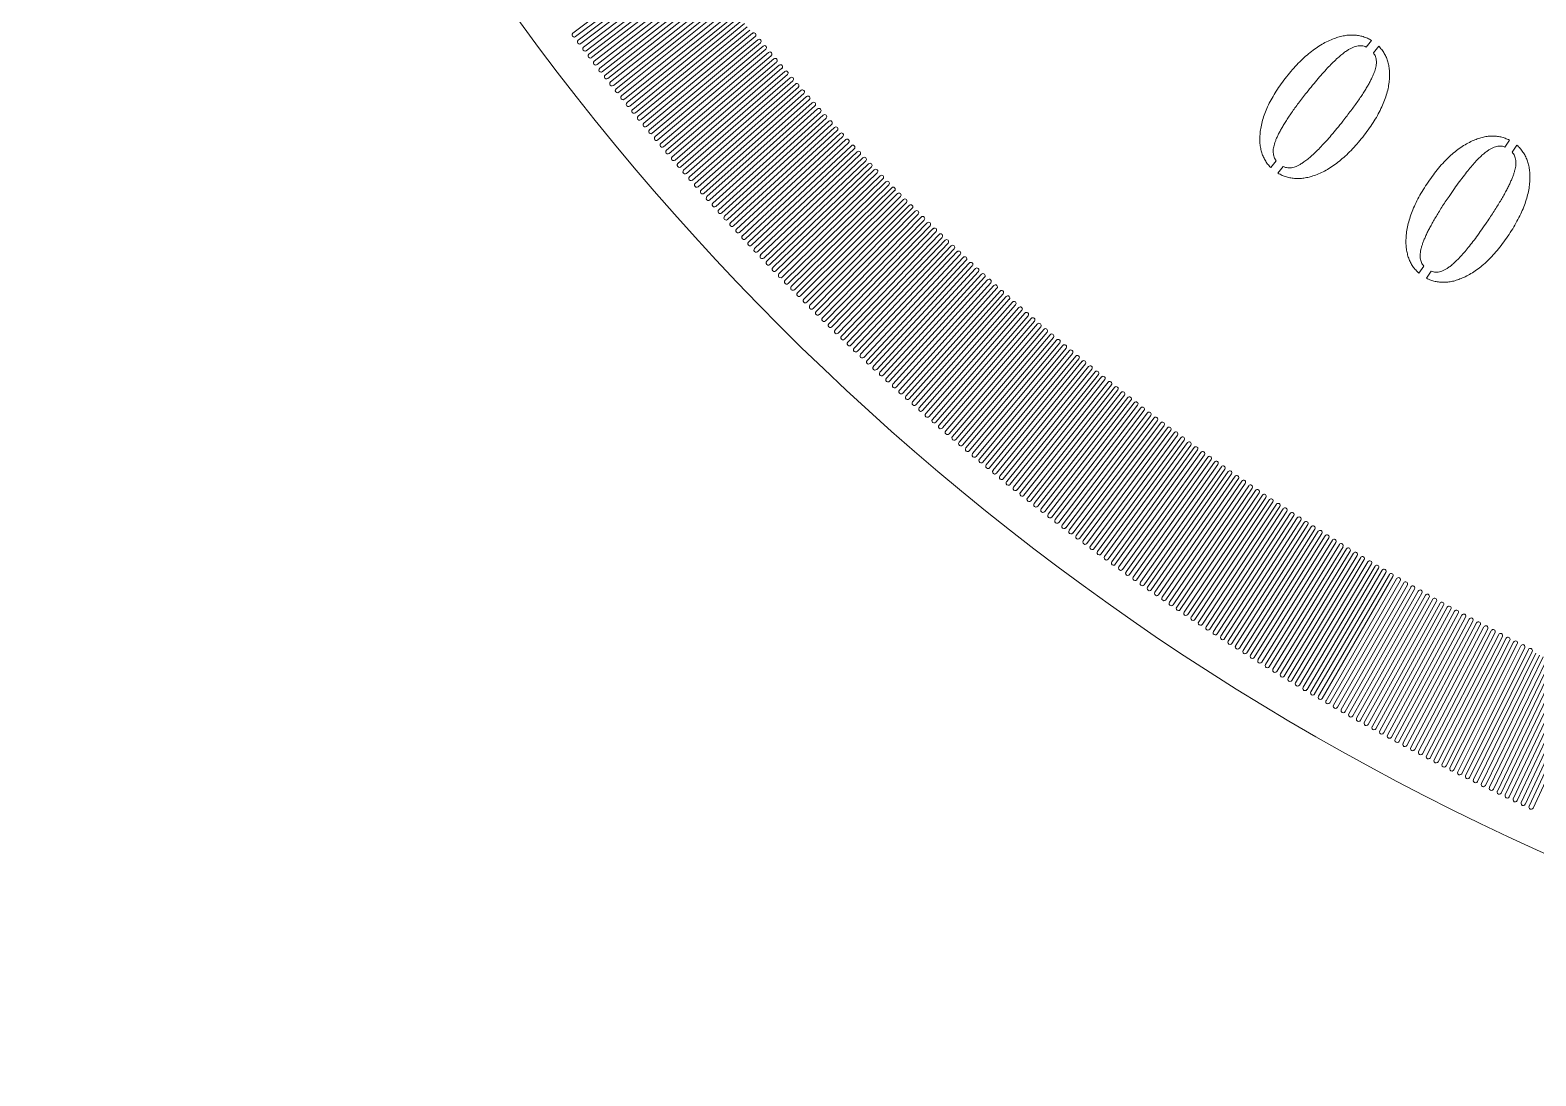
# Model space of a CAD drawing. Header units: millimetres. Extents: x -37.9 to 37.9, y -37.9 to 37.9.
# Drawn here: x -37.9 to -15.6, y -37.9 to -22.42 of the extents above; entities that cross this region are included whole.
import ezdxf

# ---------------------------------------------------------------- set-up
doc = ezdxf.new("R2010")
doc.units = ezdxf.units.MM

msp = doc.modelspace()

# ---------------------------------------------------------------- linework, layer by layer
at = {"color": 7, "linetype": 'Continuous', "lineweight": 15}
for p, q in [((-28.195, -21.208), (-29.863, -22.462)), ((-29.823, -22.514), (-28.158, -21.257)), ((-28.121, -21.306), (-29.784, -22.566)), ((-29.745, -22.618), (-28.084, -21.355)), ((-28.046, -21.404), (-29.705, -22.67)), ((-29.665, -22.722), (-28.009, -21.453)), ((-27.971, -21.502), (-29.626, -22.774)), ((-29.586, -22.825), (-27.934, -21.551)), ((-27.896, -21.6), (-29.546, -22.877)), ((-29.506, -22.928), (-27.858, -21.648)), ((-27.821, -21.697), (-29.466, -22.98)), ((-29.426, -23.031), (-27.783, -21.745)), ((-27.745, -21.794), (-29.386, -23.083)), ((-29.345, -23.134), (-27.707, -21.842)), ((-27.668, -21.89), (-29.305, -23.185)), ((-29.264, -23.236), (-27.63, -21.939)), ((-27.592, -21.987), (-29.224, -23.287)), ((-29.183, -23.338), (-27.553, -22.035)), ((-27.515, -22.083), (-29.142, -23.389)), ((-29.101, -23.44), (-27.476, -22.131)), ((-27.438, -22.179), (-29.06, -23.491)), ((-29.019, -23.541), (-27.399, -22.227)), ((-27.36, -22.275), (-28.978, -23.592)), ((-28.937, -23.643), (-27.321, -22.322)), ((-27.282, -22.37), (-28.896, -23.693)), ((-28.854, -23.743), (-27.243, -22.418)), ((-27.204, -22.465), (-28.813, -23.794)), ((-28.771, -23.844), (-27.165, -22.513)), ((-27.125, -22.56), (-28.73, -23.894)), ((-28.688, -23.944), (-27.086, -22.607)), ((-27.046, -22.654), (-28.646, -23.994)), ((-28.604, -24.044), (-27.007, -22.702)), ((-18.038, -22.57), (-18.116, -22.668)), ((-18.011, -22.753), (-17.932, -22.654)), ((-26.967, -22.749), (-28.562, -24.094)), ((-28.52, -24.144), (-26.927, -22.796)), ((-26.888, -22.843), (-28.478, -24.194)), ((-28.436, -24.243), (-26.848, -22.89)), ((-26.808, -22.936), (-28.393, -24.293)), ((-28.351, -24.342), (-26.768, -22.983)), ((-26.727, -23.03), (-28.308, -24.392)), ((-28.266, -24.441), (-26.687, -23.076)), ((-26.647, -23.123), (-28.223, -24.491)), ((-28.18, -24.54), (-26.607, -23.169)), ((-26.566, -23.216), (-28.137, -24.589)), ((-28.094, -24.638), (-26.525, -23.262)), ((-26.485, -23.308), (-28.051, -24.687)), ((-28.008, -24.736), (-26.444, -23.355)), ((-26.403, -23.401), (-27.965, -24.785)), ((-27.922, -24.834), (-26.362, -23.447)), ((-26.321, -23.493), (-27.878, -24.882)), ((-27.835, -24.931), (-26.28, -23.539)), ((-26.239, -23.585), (-27.791, -24.979)), ((-27.748, -25.028), (-26.198, -23.63)), ((-26.157, -23.676), (-27.704, -25.076)), ((-27.66, -25.125), (-26.115, -23.722)), ((-26.074, -23.767), (-27.616, -25.173)), ((-27.572, -25.221), (-26.033, -23.813)), ((-25.991, -23.858), (-27.528, -25.269)), ((-27.484, -25.317), (-25.949, -23.903)), ((-25.907, -23.949), (-27.44, -25.365)), ((-27.395, -25.413), (-25.866, -23.994)), ((-25.824, -24.039), (-27.351, -25.461)), ((-15.996, -24.045), (-16.066, -24.148)), ((-27.307, -25.508), (-25.782, -24.084)), ((-25.74, -24.129), (-27.262, -25.556)), ((-27.217, -25.603), (-25.697, -24.174)), ((-25.655, -24.219), (-27.173, -25.651)), ((-27.128, -25.698), (-25.613, -24.263)), ((-15.956, -24.225), (-15.886, -24.121)), ((-25.571, -24.308), (-27.083, -25.746)), ((-27.038, -25.793), (-25.528, -24.353)), ((-25.486, -24.397), (-26.993, -25.84)), ((-26.948, -25.887), (-25.443, -24.442)), ((-25.4, -24.486), (-26.902, -25.934)), ((-19.451, -24.352), (-19.531, -24.453)), ((-19.423, -24.535), (-19.346, -24.437)), ((-26.857, -25.981), (-25.357, -24.53)), ((-25.315, -24.574), (-26.812, -26.028)), ((-26.766, -26.075), (-25.272, -24.619)), ((-25.229, -24.663), (-26.721, -26.121)), ((-26.675, -26.168), (-25.186, -24.707)), ((-25.142, -24.751), (-26.629, -26.214)), ((-26.584, -26.261), (-25.099, -24.794)), ((-25.056, -24.838), (-26.538, -26.307)), ((-26.492, -26.353), (-25.013, -24.882)), ((-24.969, -24.925), (-26.446, -26.4)), ((-26.4, -26.446), (-24.925, -24.969)), ((-24.882, -25.013), (-26.353, -26.492)), ((-26.307, -26.538), (-24.838, -25.056)), ((-24.794, -25.099), (-26.261, -26.584)), ((-26.214, -26.629), (-24.751, -25.142)), ((-24.707, -25.186), (-26.168, -26.675)), ((-26.121, -26.721), (-24.663, -25.229)), ((-24.619, -25.272), (-26.075, -26.766)), ((-26.028, -26.812), (-24.574, -25.315)), ((-24.53, -25.357), (-25.981, -26.857)), ((-25.934, -26.902), (-24.486, -25.4)), ((-24.442, -25.443), (-25.887, -26.948)), ((-25.84, -26.993), (-24.397, -25.486)), ((-24.353, -25.528), (-25.793, -27.038)), ((-25.746, -27.083), (-24.308, -25.571)), ((-24.263, -25.613), (-25.698, -27.128)), ((-25.651, -27.173), (-24.219, -25.655)), ((-24.174, -25.697), (-25.603, -27.217)), ((-25.556, -27.262), (-24.129, -25.74)), ((-24.084, -25.782), (-25.508, -27.307)), ((-25.461, -27.351), (-24.039, -25.824)), ((-23.994, -25.866), (-25.413, -27.395)), ((-25.365, -27.44), (-23.949, -25.907)), ((-23.903, -25.949), (-25.317, -27.484)), ((-25.269, -27.528), (-23.858, -25.991)), ((-23.813, -26.033), (-25.221, -27.572)), ((-25.173, -27.616), (-23.767, -26.074)), ((-17.264, -25.911), (-17.336, -26.017)), ((-17.224, -26.091), (-17.155, -25.988)), ((-23.722, -26.115), (-25.125, -27.66)), ((-25.076, -27.704), (-23.676, -26.157)), ((-23.63, -26.198), (-25.028, -27.748)), ((-24.979, -27.791), (-23.585, -26.239)), ((-23.539, -26.28), (-24.931, -27.835)), ((-24.882, -27.878), (-23.493, -26.321)), ((-23.447, -26.362), (-24.834, -27.922)), ((-24.785, -27.965), (-23.401, -26.403)), ((-23.355, -26.444), (-24.736, -28.008)), ((-24.687, -28.051), (-23.308, -26.485)), ((-23.262, -26.525), (-24.638, -28.094)), ((-24.589, -28.137), (-23.216, -26.566)), ((-23.169, -26.607), (-24.54, -28.18)), ((-24.491, -28.223), (-23.123, -26.647)), ((-23.076, -26.687), (-24.441, -28.266)), ((-24.392, -28.308), (-23.03, -26.727)), ((-22.983, -26.768), (-24.342, -28.351)), ((-24.293, -28.393), (-22.936, -26.808)), ((-22.89, -26.848), (-24.243, -28.436)), ((-24.194, -28.478), (-22.843, -26.888)), ((-22.796, -26.927), (-24.144, -28.52)), ((-24.094, -28.562), (-22.749, -26.967)), ((-22.702, -27.007), (-24.044, -28.604)), ((-23.994, -28.646), (-22.654, -27.046)), ((-22.607, -27.086), (-23.944, -28.688)), ((-23.894, -28.73), (-22.56, -27.125)), ((-22.513, -27.165), (-23.844, -28.771)), ((-23.794, -28.813), (-22.465, -27.204)), ((-22.418, -27.243), (-23.743, -28.854)), ((-23.693, -28.896), (-22.37, -27.282)), ((-22.322, -27.321), (-23.643, -28.937)), ((-23.592, -28.978), (-22.275, -27.36)), ((-22.227, -27.399), (-23.541, -29.019)), ((-23.491, -29.06), (-22.179, -27.438)), ((-22.131, -27.476), (-23.44, -29.101)), ((-23.389, -29.142), (-22.083, -27.515)), ((-22.035, -27.553), (-23.338, -29.183)), ((-23.287, -29.224), (-21.987, -27.592)), ((-21.939, -27.63), (-23.236, -29.264)), ((-23.185, -29.305), (-21.89, -27.668)), ((-21.842, -27.707), (-23.134, -29.345)), ((-23.083, -29.386), (-21.794, -27.745)), ((-21.745, -27.783), (-23.031, -29.426)), ((-22.98, -29.466), (-21.697, -27.821)), ((-21.648, -27.858), (-22.928, -29.506)), ((-22.877, -29.546), (-21.6, -27.896)), ((-21.551, -27.934), (-22.825, -29.586)), ((-22.774, -29.626), (-21.502, -27.971)), ((-21.453, -28.009), (-22.722, -29.665)), ((-22.67, -29.705), (-21.404, -28.046)), ((-21.355, -28.084), (-22.618, -29.745)), ((-22.566, -29.784), (-21.306, -28.121)), ((-21.257, -28.158), (-22.514, -29.823)), ((-22.462, -29.863), (-21.208, -28.195)), ((-21.159, -28.232), (-22.41, -29.902)), ((-22.358, -29.941), (-21.109, -28.269)), ((-21.06, -28.306), (-22.306, -29.98)), ((-22.253, -30.019), (-21.011, -28.342)), ((-20.961, -28.379), (-22.201, -30.057)), ((-22.148, -30.096), (-20.911, -28.416)), ((-20.862, -28.452), (-22.096, -30.135)), ((-22.043, -30.173), (-20.812, -28.488)), ((-20.762, -28.525), (-21.99, -30.212)), ((-21.938, -30.25), (-20.713, -28.561)), ((-20.663, -28.597), (-21.885, -30.288)), ((-21.832, -30.326), (-20.613, -28.633)), ((-20.563, -28.669), (-21.779, -30.364)), ((-21.726, -30.402), (-20.513, -28.705)), ((-20.463, -28.74), (-21.673, -30.44)), ((-21.62, -30.478), (-20.412, -28.776)), ((-20.362, -28.812), (-21.566, -30.516)), ((-21.513, -30.553), (-20.312, -28.847)), ((-20.261, -28.883), (-21.46, -30.591)), ((-21.406, -30.628), (-20.211, -28.918)), ((-20.16, -28.953), (-21.353, -30.666)), ((-21.299, -30.703), (-20.11, -28.988)), ((-20.059, -29.023), (-21.246, -30.74)), ((-21.192, -30.777), (-20.009, -29.058)), ((-19.958, -29.093), (-21.138, -30.814)), ((-21.084, -30.851), (-19.907, -29.128)), ((-19.856, -29.163), (-21.031, -30.887)), ((-20.977, -30.924), (-19.805, -29.197)), ((-19.754, -29.232), (-20.923, -30.961)), ((-20.869, -30.997), (-19.703, -29.266)), ((-19.652, -29.301), (-20.814, -31.034)), ((-20.76, -31.07), (-19.601, -29.335)), ((-19.55, -29.369), (-20.706, -31.106)), ((-20.652, -31.142), (-19.498, -29.403)), ((-19.447, -29.437), (-20.597, -31.178)), ((-20.543, -31.214), (-19.396, -29.471)), ((-19.344, -29.505), (-20.488, -31.25)), ((-20.434, -31.286), (-19.293, -29.539)), ((-19.241, -29.572), (-20.379, -31.321)), ((-20.324, -31.357), (-19.189, -29.606)), ((-19.138, -29.639), (-20.27, -31.392)), ((-20.215, -31.427), (-19.086, -29.673)), ((-19.034, -29.706), (-20.16, -31.463)), ((-20.105, -31.498), (-18.982, -29.739)), ((-18.93, -29.772), (-20.05, -31.533)), ((-19.995, -31.568), (-18.878, -29.805)), ((-18.826, -29.838), (-19.94, -31.603)), ((-19.885, -31.637), (-18.774, -29.871)), ((-18.722, -29.903), (-19.829, -31.672)), ((-19.774, -31.707), (-18.67, -29.936)), ((-18.618, -29.969), (-19.719, -31.741)), ((-19.663, -31.775), (-18.565, -30.001)), ((-18.513, -30.033), (-19.608, -31.81)), ((-19.552, -31.844), (-18.46, -30.066)), ((-18.408, -30.098), (-19.497, -31.878)), ((-19.441, -31.912), (-18.355, -30.13)), ((-18.303, -30.162), (-19.385, -31.946)), ((-19.329, -31.98), (-18.25, -30.194)), ((-18.197, -30.226), (-19.274, -32.013)), ((-19.218, -32.047), (-18.145, -30.257)), ((-18.092, -30.289), (-19.162, -32.08)), ((-19.106, -32.114), (-18.039, -30.321)), ((-17.986, -30.352), (-19.05, -32.147)), ((-18.993, -32.18), (-17.933, -30.383)), ((-17.88, -30.415), (-18.937, -32.213)), ((-18.881, -32.246), (-17.827, -30.446)), ((-17.774, -30.477), (-18.825, -32.279)), ((-18.768, -32.312), (-17.72, -30.508)), ((-17.667, -30.539), (-18.712, -32.345)), ((-18.655, -32.377), (-17.614, -30.569)), ((-17.56, -30.6), (-18.599, -32.41)), ((-18.542, -32.442), (-17.507, -30.631)), ((-17.453, -30.661), (-18.486, -32.475)), ((-18.429, -32.507), (-17.4, -30.692)), ((-17.346, -30.722), (-18.372, -32.539)), ((-18.315, -32.571), (-17.293, -30.752)), ((-17.239, -30.782), (-18.258, -32.603)), ((-18.202, -32.635), (-17.185, -30.812)), ((-17.131, -30.842), (-18.145, -32.666)), ((-18.088, -32.698), (-17.078, -30.872)), ((-17.024, -30.902), (-18.03, -32.73)), ((-17.973, -32.761), (-16.97, -30.932)), ((-16.916, -30.961), (-17.916, -32.792)), ((-17.859, -32.824), (-16.862, -30.991)), ((-16.807, -31.02), (-17.802, -32.855)), ((-17.744, -32.886), (-16.753, -31.049)), ((-16.699, -31.079), (-17.687, -32.917)), ((-17.629, -32.947), (-16.645, -31.108)), ((-16.59, -31.137), (-17.572, -32.978)), ((-17.514, -33.009), (-16.536, -31.166)), ((-16.482, -31.194), (-17.456, -33.039)), ((-17.399, -33.07), (-16.427, -31.223)), ((-16.373, -31.252), (-17.341, -33.1)), ((-17.283, -33.13), (-16.318, -31.28)), ((-16.264, -31.309), (-17.225, -33.16)), ((-17.168, -33.19), (-16.209, -31.337)), ((-16.154, -31.365), (-17.11, -33.22)), ((-17.052, -33.25), (-16.099, -31.393)), ((-16.045, -31.421), (-16.993, -33.28)), ((-16.935, -33.309), (-15.99, -31.449)), ((-15.935, -31.477), (-16.877, -33.339)), ((-16.819, -33.368), (-15.88, -31.505)), ((-15.825, -31.533), (-16.761, -33.398)), ((-16.702, -33.427), (-15.77, -31.56)), ((-15.715, -31.588), (-16.644, -33.456)), ((-16.586, -33.485), (-15.659, -31.615)), ((-15.604, -31.642), (-16.527, -33.514)), ((-16.469, -33.543), (-15.549, -31.67)), ((-15.494, -31.697), (-16.41, -33.571)), ((-16.351, -33.6), (-15.438, -31.724)), ((-15.383, -31.751), (-16.293, -33.628)), ((-16.234, -33.657), (-15.328, -31.777)), ((-15.272, -31.804), (-16.175, -33.685)), ((-16.116, -33.713), (-15.217, -31.831)), ((-15.161, -31.857), (-16.058, -33.741)), ((-15.999, -33.769), (-15.105, -31.884)), ((-15.05, -31.91), (-15.94, -33.797)), ((-15.881, -33.825), (-14.994, -31.936)), ((-14.938, -31.962), (-15.822, -33.853)), ((-15.763, -33.88), (-14.882, -31.988)), ((-14.827, -32.014), (-15.703, -33.908)), ((-15.644, -33.935), (-14.771, -32.04))]:
    msp.add_line(p, q, dxfattribs=at)
msp.add_circle((0, 0), 37.9, dxfattribs=at)
for centre, radius, start, end in [((0, 0), 22.5, 272.5473, 267.4527), ((-29.843, -22.488), 0.0326, 126.95, 307.05), ((-27.184, -22.489), 0.0308, 309.65, 129.55), ((-29.764, -22.592), 0.0326, 127.15, 307.25), ((-29.685, -22.696), 0.0326, 127.35, 307.45), ((-27.106, -22.584), 0.0308, 309.85, 129.75), ((-27.027, -22.678), 0.0308, 310.05, 129.95), ((-26.947, -22.772), 0.0308, 310.25, 130.15), ((-29.606, -22.8), 0.0326, 127.55, 307.65), ((-29.526, -22.903), 0.0326, 127.75, 307.85), ((-26.868, -22.866), 0.0308, 310.45, 130.35), ((-26.788, -22.96), 0.0308, 310.65, 130.55), ((-29.446, -23.006), 0.0326, 127.95, 308.05), ((-29.365, -23.108), 0.0326, 128.15, 308.25), ((-29.285, -23.211), 0.0326, 128.35, 308.45), ((-26.707, -23.053), 0.0308, 310.85, 130.75), ((-26.627, -23.146), 0.0308, 311.05, 130.95), ((-29.203, -23.313), 0.0326, 128.55, 308.65), ((-29.122, -23.415), 0.0326, 128.75, 308.85), ((-26.546, -23.239), 0.0308, 311.25, 131.15), ((-26.465, -23.332), 0.0308, 311.45, 131.35), ((-26.383, -23.424), 0.0308, 311.65, 131.55), ((-29.04, -23.516), 0.0326, 128.95, 309.05), ((-28.958, -23.617), 0.0326, 129.15, 309.25), ((-26.301, -23.516), 0.0308, 311.85, 131.75), ((-26.219, -23.607), 0.0308, 312.05, 131.95), ((-28.875, -23.718), 0.0326, 129.35, 309.45), ((-28.792, -23.819), 0.0326, 129.55, 309.65), ((-26.136, -23.699), 0.0308, 312.25, 132.15), ((-26.053, -23.79), 0.0308, 312.45, 132.35), ((-25.97, -23.881), 0.0308, 312.65, 132.55), ((-28.709, -23.919), 0.0326, 129.75, 309.85), ((-28.625, -24.019), 0.0326, 129.95, 310.05), ((-25.887, -23.971), 0.0308, 312.85, 132.75), ((-25.803, -24.061), 0.0308, 313.05, 132.95), ((-28.541, -24.119), 0.0326, 130.15, 310.25), ((-28.457, -24.219), 0.0326, 130.35, 310.45), ((-28.372, -24.318), 0.0326, 130.55, 310.65), ((-25.719, -24.151), 0.0308, 313.25, 133.15), ((-25.634, -24.241), 0.0308, 313.45, 133.35), ((-25.549, -24.33), 0.0308, 313.65, 133.55), ((-28.287, -24.417), 0.0326, 130.75, 310.85), ((-28.202, -24.515), 0.0326, 130.95, 311.05), ((-25.464, -24.419), 0.0308, 313.85, 133.75), ((-25.379, -24.508), 0.0308, 314.05, 133.95), ((-28.116, -24.614), 0.0326, 131.15, 311.25), ((-28.03, -24.711), 0.0326, 131.35, 311.45), ((-25.293, -24.597), 0.0308, 314.25, 134.15), ((-25.207, -24.685), 0.0308, 314.45, 134.35), ((-25.121, -24.773), 0.0308, 314.65, 134.55), ((-27.943, -24.809), 0.0326, 131.55, 311.65), ((-27.856, -24.907), 0.0326, 131.75, 311.85), ((-25.034, -24.86), 0.0308, 314.85, 134.75), ((-24.947, -24.947), 0.0308, 315.05, 134.95), ((-27.769, -25.004), 0.0326, 131.95, 312.05), ((-27.682, -25.1), 0.0326, 132.15, 312.25), ((-27.594, -25.197), 0.0326, 132.35, 312.45), ((-24.86, -25.034), 0.0308, 315.25, 135.15), ((-24.773, -25.121), 0.0308, 315.45, 135.35), ((-24.685, -25.207), 0.0308, 315.65, 135.55), ((-27.506, -25.293), 0.0326, 132.55, 312.65), ((-27.418, -25.389), 0.0326, 132.75, 312.85), ((-24.597, -25.293), 0.0308, 315.85, 135.75), ((-24.508, -25.379), 0.0308, 316.05, 135.95), ((-27.329, -25.484), 0.0326, 132.95, 313.05), ((-27.24, -25.58), 0.0326, 133.15, 313.25), ((-24.419, -25.464), 0.0308, 316.25, 136.15), ((-24.33, -25.549), 0.0308, 316.45, 136.35), ((-24.241, -25.634), 0.0308, 316.65, 136.55), ((-27.15, -25.675), 0.0326, 133.35, 313.45), ((-27.06, -25.769), 0.0326, 133.55, 313.65), ((-26.97, -25.864), 0.0326, 133.75, 313.85), ((-24.151, -25.719), 0.0308, 316.85, 136.75), ((-24.061, -25.803), 0.0308, 317.05, 136.95), ((-23.971, -25.887), 0.0308, 317.25, 137.15), ((-26.88, -25.958), 0.0326, 133.95, 314.05), ((-26.789, -26.051), 0.0326, 134.15, 314.25), ((-23.881, -25.97), 0.0308, 317.45, 137.35), ((-23.79, -26.053), 0.0308, 317.65, 137.55), ((-26.698, -26.145), 0.0326, 134.35, 314.45), ((-26.607, -26.238), 0.0326, 134.55, 314.65), ((-26.515, -26.33), 0.0326, 134.75, 314.85), ((-23.699, -26.136), 0.0308, 317.85, 137.75), ((-23.607, -26.219), 0.0308, 318.05, 137.95), ((-23.516, -26.301), 0.0308, 318.25, 138.15), ((-26.423, -26.423), 0.0326, 134.95, 315.05), ((-26.33, -26.515), 0.0326, 135.15, 315.25), ((-23.424, -26.383), 0.0308, 318.45, 138.35), ((-23.332, -26.465), 0.0308, 318.65, 138.55), ((-23.239, -26.546), 0.0308, 318.85, 138.75), ((-26.238, -26.607), 0.0326, 135.35, 315.45), ((-26.145, -26.698), 0.0326, 135.55, 315.65), ((-23.146, -26.627), 0.0308, 319.05, 138.95), ((-23.053, -26.707), 0.0308, 319.25, 139.15), ((-26.051, -26.789), 0.0326, 135.75, 315.85), ((-25.958, -26.88), 0.0326, 135.95, 316.05), ((-25.864, -26.97), 0.0326, 136.15, 316.25), ((-22.96, -26.788), 0.0308, 319.45, 139.35), ((-22.866, -26.868), 0.0308, 319.65, 139.55), ((-22.772, -26.947), 0.0308, 319.85, 139.75), ((-25.769, -27.06), 0.0326, 136.35, 316.45), ((-25.675, -27.15), 0.0326, 136.55, 316.65), ((-22.678, -27.027), 0.0308, 320.05, 139.95), ((-22.584, -27.106), 0.0308, 320.25, 140.15), ((-22.489, -27.184), 0.0308, 320.45, 140.35), ((-25.58, -27.24), 0.0326, 136.75, 316.85), ((-25.484, -27.329), 0.0326, 136.95, 317.05), ((-25.389, -27.418), 0.0326, 137.15, 317.25), ((-22.394, -27.263), 0.0308, 320.65, 140.55), ((-22.298, -27.341), 0.0308, 320.85, 140.75), ((-22.203, -27.418), 0.0308, 321.05, 140.95), ((-25.293, -27.506), 0.0326, 137.35, 317.45), ((-25.197, -27.594), 0.0326, 137.55, 317.65), ((-22.107, -27.496), 0.0308, 321.25, 141.15), ((-22.011, -27.573), 0.0308, 321.45, 141.35), ((-21.915, -27.649), 0.0308, 321.65, 141.55), ((-25.1, -27.682), 0.0326, 137.75, 317.85), ((-25.004, -27.769), 0.0326, 137.95, 318.05), ((-24.907, -27.856), 0.0326, 138.15, 318.25), ((-21.818, -27.726), 0.0308, 321.85, 141.75), ((-21.721, -27.802), 0.0308, 322.05, 141.95), ((-21.624, -27.877), 0.0308, 322.25, 142.15), ((-24.809, -27.943), 0.0326, 138.35, 318.45), ((-24.711, -28.03), 0.0326, 138.55, 318.65), ((-21.526, -27.953), 0.0308, 322.45, 142.35), ((-21.429, -28.028), 0.0308, 322.65, 142.55), ((-21.331, -28.102), 0.0308, 322.85, 142.75), ((-24.614, -28.116), 0.0326, 138.75, 318.85), ((-24.515, -28.202), 0.0326, 138.95, 319.05), ((-24.417, -28.287), 0.0326, 139.15, 319.25), ((-21.233, -28.176), 0.0308, 323.05, 142.95), ((-21.134, -28.25), 0.0308, 323.25, 143.15), ((-21.035, -28.324), 0.0308, 323.45, 143.35), ((-24.318, -28.372), 0.0326, 139.35, 319.45), ((-24.219, -28.457), 0.0326, 139.55, 319.65), ((-24.119, -28.541), 0.0326, 139.75, 319.85), ((-20.936, -28.397), 0.0308, 323.65, 143.55), ((-20.837, -28.47), 0.0308, 323.85, 143.75), ((-20.738, -28.543), 0.0308, 324.05, 143.95), ((-24.019, -28.625), 0.0326, 139.95, 320.05), ((-23.919, -28.709), 0.0326, 140.15, 320.25), ((-20.638, -28.615), 0.0308, 324.25, 144.15), ((-20.538, -28.687), 0.0308, 324.45, 144.35), ((-20.437, -28.758), 0.0308, 324.65, 144.55), ((-23.819, -28.792), 0.0326, 140.35, 320.45), ((-23.718, -28.875), 0.0326, 140.55, 320.65), ((-23.617, -28.958), 0.0326, 140.75, 320.85), ((-20.337, -28.83), 0.0308, 324.85, 144.75), ((-20.236, -28.9), 0.0308, 325.05, 144.95), ((-20.135, -28.971), 0.0308, 325.25, 145.15), ((-23.516, -29.04), 0.0326, 140.95, 321.05), ((-23.415, -29.122), 0.0326, 141.15, 321.25), ((-23.313, -29.203), 0.0326, 141.35, 321.45), ((-20.034, -29.041), 0.0308, 325.45, 145.35), ((-19.932, -29.111), 0.0308, 325.65, 145.55), ((-19.831, -29.18), 0.0308, 325.85, 145.75), ((-23.211, -29.285), 0.0326, 141.55, 321.65), ((-23.108, -29.365), 0.0326, 141.75, 321.85), ((-23.006, -29.446), 0.0326, 141.95, 322.05), ((-19.729, -29.249), 0.0308, 326.05, 145.95), ((-19.627, -29.318), 0.0308, 326.25, 146.15), ((-19.524, -29.386), 0.0308, 326.45, 146.35), ((-19.421, -29.454), 0.0308, 326.65, 146.55), ((-22.903, -29.526), 0.0326, 142.15, 322.25), ((-22.8, -29.606), 0.0326, 142.35, 322.45), ((-19.318, -29.522), 0.0308, 326.85, 146.75), ((-19.215, -29.589), 0.0308, 327.05, 146.95), ((-19.112, -29.656), 0.0308, 327.25, 147.15), ((-22.696, -29.685), 0.0326, 142.55, 322.65), ((-22.592, -29.764), 0.0326, 142.75, 322.85), ((-22.488, -29.843), 0.0326, 142.95, 323.05), ((-19.008, -29.722), 0.0308, 327.45, 147.35), ((-18.904, -29.789), 0.0308, 327.65, 147.55), ((-18.8, -29.854), 0.0308, 327.85, 147.75), ((-22.384, -29.921), 0.0326, 143.15, 323.25), ((-22.279, -29.999), 0.0326, 143.35, 323.45), ((-22.175, -30.077), 0.0326, 143.55, 323.65), ((-18.696, -29.92), 0.0308, 328.05, 147.95), ((-18.591, -29.985), 0.0308, 328.25, 148.15), ((-18.487, -30.05), 0.0308, 328.45, 148.35), ((-18.382, -30.114), 0.0308, 328.65, 148.55), ((-22.069, -30.154), 0.0326, 143.75, 323.85), ((-21.964, -30.231), 0.0326, 143.95, 324.05), ((-21.858, -30.307), 0.0326, 144.15, 324.25), ((-18.276, -30.178), 0.0308, 328.85, 148.75), ((-18.171, -30.242), 0.0308, 329.05, 148.95), ((-18.065, -30.305), 0.0308, 329.25, 149.15), ((-21.752, -30.383), 0.0326, 144.35, 324.45), ((-21.646, -30.459), 0.0326, 144.55, 324.65), ((-21.54, -30.535), 0.0326, 144.75, 324.85), ((-17.959, -30.368), 0.0308, 329.45, 149.35), ((-17.853, -30.43), 0.0308, 329.65, 149.55), ((-17.747, -30.492), 0.0308, 329.85, 149.75), ((-17.64, -30.554), 0.0308, 330.05, 149.95), ((-21.433, -30.61), 0.0326, 144.95, 325.05), ((-21.326, -30.684), 0.0326, 145.15, 325.25), ((-21.219, -30.758), 0.0326, 145.35, 325.45), ((-17.534, -30.615), 0.0308, 330.25, 150.15), ((-17.427, -30.676), 0.0308, 330.45, 150.35), ((-17.319, -30.737), 0.0308, 330.65, 150.55), ((-17.212, -30.797), 0.0308, 330.85, 150.75), ((-21.111, -30.832), 0.0326, 145.55, 325.65), ((-21.004, -30.906), 0.0326, 145.75, 325.85), ((-20.896, -30.979), 0.0326, 145.95, 326.05), ((-17.104, -30.857), 0.0308, 331.05, 150.95), ((-16.997, -30.917), 0.0308, 331.25, 151.15), ((-16.889, -30.976), 0.0308, 331.45, 151.35), ((-20.787, -31.052), 0.0326, 146.15, 326.25), ((-20.679, -31.124), 0.0326, 146.35, 326.45), ((-20.57, -31.196), 0.0326, 146.55, 326.65), ((-16.78, -31.035), 0.0308, 331.65, 151.55), ((-16.672, -31.093), 0.0308, 331.85, 151.75), ((-16.563, -31.151), 0.0308, 332.05, 151.95), ((-16.454, -31.209), 0.0308, 332.25, 152.15), ((-20.461, -31.268), 0.0326, 146.75, 326.85), ((-20.352, -31.339), 0.0326, 146.95, 327.05), ((-20.242, -31.41), 0.0326, 147.15, 327.25), ((-16.345, -31.266), 0.0308, 332.45, 152.35), ((-16.236, -31.323), 0.0308, 332.65, 152.55), ((-16.127, -31.379), 0.0308, 332.85, 152.75), ((-16.017, -31.435), 0.0308, 333.05, 152.95), ((-20.132, -31.48), 0.0326, 147.35, 327.45), ((-20.022, -31.55), 0.0326, 147.55, 327.65), ((-19.912, -31.62), 0.0326, 147.75, 327.85), ((-15.907, -31.491), 0.0308, 333.25, 153.15), ((-15.797, -31.546), 0.0308, 333.45, 153.35), ((-15.687, -31.601), 0.0308, 333.65, 153.55), ((-19.802, -31.689), 0.0326, 147.95, 328.05), ((-19.691, -31.758), 0.0326, 148.15, 328.25), ((-19.58, -31.827), 0.0326, 148.35, 328.45), ((-19.469, -31.895), 0.0326, 148.55, 328.65), ((-19.357, -31.963), 0.0326, 148.75, 328.85), ((-19.246, -32.03), 0.0326, 148.95, 329.05), ((-19.134, -32.097), 0.0326, 149.15, 329.25), ((-19.022, -32.164), 0.0326, 149.35, 329.45), ((-18.909, -32.23), 0.0326, 149.55, 329.65), ((-18.797, -32.296), 0.0326, 149.75, 329.85), ((-18.684, -32.361), 0.0326, 149.95, 330.05), ((-18.571, -32.426), 0.0326, 150.15, 330.25), ((-18.457, -32.491), 0.0326, 150.35, 330.45), ((-18.344, -32.555), 0.0326, 150.55, 330.65), ((-18.23, -32.619), 0.0326, 150.75, 330.85), ((-18.116, -32.682), 0.0326, 150.95, 331.05), ((-18.002, -32.745), 0.0326, 151.15, 331.25), ((-17.887, -32.808), 0.0326, 151.35, 331.45), ((-17.773, -32.87), 0.0326, 151.55, 331.65), ((-17.658, -32.932), 0.0326, 151.75, 331.85), ((-17.543, -32.993), 0.0326, 151.95, 332.05), ((-17.428, -33.054), 0.0326, 152.15, 332.25), ((-17.312, -33.115), 0.0326, 152.35, 332.45), ((-17.196, -33.175), 0.0326, 152.55, 332.65), ((-17.081, -33.235), 0.0326, 152.75, 332.85), ((-16.964, -33.295), 0.0326, 152.95, 333.05), ((-16.848, -33.354), 0.0326, 153.15, 333.25), ((-16.732, -33.412), 0.0326, 153.35, 333.45), ((-16.615, -33.47), 0.0326, 153.55, 333.65), ((-16.498, -33.528), 0.0326, 153.75, 333.85), ((-16.381, -33.586), 0.0326, 153.95, 334.05), ((-16.263, -33.643), 0.0326, 154.15, 334.25), ((-16.146, -33.699), 0.0326, 154.35, 334.45), ((-16.028, -33.755), 0.0326, 154.55, 334.65), ((-15.91, -33.811), 0.0326, 154.75, 334.85), ((-15.792, -33.866), 0.0326, 154.95, 335.05), ((-15.674, -33.921), 0.0326, 155.15, 335.25)]:
    msp.add_arc(centre, radius, start, end, dxfattribs=at)
for points, knots in [([(-18.592, -22.542), (-18.567, -22.533), (-18.517, -22.516), (-18.441, -22.499), (-18.368, -22.49), (-18.297, -22.489), (-18.229, -22.497), (-18.162, -22.513), (-18.098, -22.537), (-18.058, -22.559), (-18.038, -22.57)], [0, 0, 0, 0, 0.14114, 0.275327, 0.402287, 0.524919, 0.644127, 0.761683, 0.880215, 1, 1, 1, 1]), ([(-19.295, -23.107), (-19.267, -23.072), (-19.211, -23.004), (-19.125, -22.909), (-19.037, -22.825), (-18.95, -22.749), (-18.862, -22.683), (-18.773, -22.626), (-18.684, -22.578), (-18.622, -22.554), (-18.592, -22.542)], [0, 0, 0, 0, 0.147684, 0.287848, 0.420831, 0.547821, 0.667893, 0.783148, 0.893576, 1, 1, 1, 1]), ([(-18.422, -22.735), (-18.441, -22.749), (-18.481, -22.778), (-18.541, -22.832), (-18.607, -22.893), (-18.676, -22.965), (-18.751, -23.045), (-18.829, -23.136), (-18.913, -23.235), (-18.969, -23.306), (-18.998, -23.342)], [0, 0, 0, 0, 0.083945, 0.179083, 0.285732, 0.404457, 0.535374, 0.677837, 0.832693, 1, 1, 1, 1]), ([(-18.116, -22.668), (-18.126, -22.664), (-18.147, -22.655), (-18.182, -22.648), (-18.218, -22.648), (-18.255, -22.654), (-18.295, -22.665), (-18.336, -22.683), (-18.379, -22.706), (-18.407, -22.725), (-18.422, -22.735)], [0, 0, 0, 0, 0.103021, 0.208655, 0.316684, 0.430438, 0.554753, 0.690843, 0.838447, 1, 1, 1, 1]), ([(-17.932, -22.654), (-17.917, -22.671), (-17.886, -22.705), (-17.848, -22.762), (-17.817, -22.823), (-17.794, -22.888), (-17.779, -22.958), (-17.771, -23.031), (-17.77, -23.109), (-17.775, -23.162), (-17.778, -23.189)], [0, 0, 0, 0, 0.119581, 0.236869, 0.355022, 0.47406, 0.596614, 0.723684, 0.858285, 1, 1, 1, 1]), ([(-18.463, -23.766), (-18.442, -23.74), (-18.402, -23.688), (-18.344, -23.612), (-18.29, -23.539), (-18.24, -23.469), (-18.194, -23.402), (-18.153, -23.339), (-18.116, -23.279), (-18.082, -23.222), (-18.053, -23.168), (-18.028, -23.117), (-18.007, -23.07), (-17.99, -23.026), (-17.977, -22.985), (-17.97, -22.947), (-17.964, -22.912), (-17.965, -22.89), (-17.965, -22.879)], [0, 0, 0, 0, 0.098039, 0.190945, 0.278736, 0.362086, 0.440371, 0.513626, 0.582531, 0.646492, 0.705793, 0.760275, 0.810463, 0.856667, 0.897998, 0.935572, 0.969311, 1, 1, 1, 1]), ([(-17.965, -22.879), (-17.967, -22.867), (-17.969, -22.844), (-17.978, -22.81), (-17.992, -22.78), (-18.005, -22.762), (-18.011, -22.753)], [0, 0, 0, 0, 0.2675538, 0.5206252, 0.7626601, 1, 1, 1, 1]), ([(-19.685, -23.92), (-19.68, -23.888), (-19.67, -23.823), (-19.644, -23.725), (-19.609, -23.625), (-19.565, -23.524), (-19.511, -23.422), (-19.448, -23.318), (-19.376, -23.212), (-19.323, -23.142), (-19.295, -23.107)], [0, 0, 0, 0, 0.106583, 0.216811, 0.331955, 0.45289, 0.579079, 0.71225, 0.852578, 1, 1, 1, 1]), ([(-18.998, -23.342), (-19.019, -23.369), (-19.059, -23.42), (-19.118, -23.495), (-19.17, -23.569), (-19.221, -23.638), (-19.266, -23.705), (-19.307, -23.768), (-19.344, -23.828), (-19.378, -23.885), (-19.406, -23.939), (-19.432, -23.99), (-19.452, -24.037), (-19.469, -24.082), (-19.482, -24.123), (-19.49, -24.161), (-19.495, -24.197), (-19.494, -24.219), (-19.494, -24.229)], [0, 0, 0, 0, 0.097481, 0.1901065, 0.2777079, 0.3607597, 0.4388594, 0.5121851, 0.581157, 0.6447783, 0.7043263, 0.7592787, 0.8095152, 0.8551655, 0.8969818, 0.9350478, 0.9692815, 1, 1, 1, 1]), ([(-17.778, -23.189), (-17.782, -23.221), (-17.792, -23.286), (-17.818, -23.383), (-17.853, -23.482), (-17.898, -23.582), (-17.951, -23.685), (-18.014, -23.789), (-18.087, -23.895), (-18.14, -23.965), (-18.168, -24)], [0, 0, 0, 0, 0.105687, 0.215642, 0.330712, 0.450942, 0.577871, 0.711329, 0.851523, 1, 1, 1, 1]), ([(-19.038, -24.37), (-19.019, -24.356), (-18.978, -24.327), (-18.918, -24.274), (-18.853, -24.212), (-18.783, -24.141), (-18.709, -24.061), (-18.631, -23.971), (-18.548, -23.872), (-18.492, -23.802), (-18.463, -23.766)], [0, 0, 0, 0, 0.0843202, 0.180318, 0.2874434, 0.4062881, 0.5365899, 0.679258, 0.8335589, 1, 1, 1, 1]), ([(-19.531, -24.453), (-19.546, -24.436), (-19.577, -24.402), (-19.615, -24.345), (-19.645, -24.284), (-19.668, -24.219), (-19.684, -24.15), (-19.692, -24.077), (-19.693, -24), (-19.687, -23.947), (-19.685, -23.92)], [0, 0, 0, 0, 0.120123, 0.238635, 0.356202, 0.474993, 0.597288, 0.724933, 0.858475, 1, 1, 1, 1]), ([(-18.168, -24), (-18.196, -24.035), (-18.251, -24.103), (-18.338, -24.197), (-18.425, -24.282), (-18.512, -24.357), (-18.6, -24.423), (-18.688, -24.48), (-18.776, -24.527), (-18.837, -24.552), (-18.867, -24.564)], [0, 0, 0, 0, 0.148006, 0.288764, 0.42233, 0.548399, 0.669007, 0.784333, 0.894074, 1, 1, 1, 1]), ([(-17.201, -24.668), (-17.175, -24.631), (-17.125, -24.56), (-17.046, -24.461), (-16.966, -24.37), (-16.885, -24.289), (-16.803, -24.217), (-16.719, -24.155), (-16.634, -24.101), (-16.575, -24.072), (-16.546, -24.058)], [0, 0, 0, 0, 0.147717, 0.287602, 0.420796, 0.547391, 0.667927, 0.782974, 0.893638, 1, 1, 1, 1]), ([(-16.546, -24.058), (-16.522, -24.047), (-16.474, -24.027), (-16.4, -24.005), (-16.328, -23.991), (-16.258, -23.985), (-16.19, -23.987), (-16.123, -23.998), (-16.058, -24.017), (-16.017, -24.036), (-15.996, -24.045)], [0, 0, 0, 0, 0.141527, 0.275119, 0.402812, 0.525205, 0.644732, 0.762421, 0.879821, 1, 1, 1, 1]), ([(-19.494, -24.229), (-19.492, -24.241), (-19.49, -24.264), (-19.481, -24.297), (-19.468, -24.327), (-19.456, -24.344), (-19.451, -24.352)], [0, 0, 0, 0, 0.271431, 0.523608, 0.766089, 1, 1, 1, 1]), ([(-16.364, -24.237), (-16.381, -24.252), (-16.419, -24.284), (-16.475, -24.341), (-16.535, -24.407), (-16.599, -24.482), (-16.666, -24.567), (-16.738, -24.662), (-16.813, -24.767), (-16.864, -24.841), (-16.89, -24.879)], [0, 0, 0, 0, 0.083679, 0.179004, 0.286237, 0.404779, 0.53515, 0.677911, 0.832684, 1, 1, 1, 1]), ([(-16.066, -24.148), (-16.077, -24.144), (-16.098, -24.137), (-16.133, -24.133), (-16.168, -24.136), (-16.205, -24.144), (-16.243, -24.158), (-16.283, -24.179), (-16.323, -24.205), (-16.35, -24.226), (-16.364, -24.237)], [0, 0, 0, 0, 0.104596, 0.208143, 0.317147, 0.431604, 0.555284, 0.690687, 0.837449, 1, 1, 1, 1]), ([(-15.902, -24.346), (-15.904, -24.334), (-15.908, -24.311), (-15.92, -24.279), (-15.935, -24.25), (-15.949, -24.233), (-15.956, -24.225)], [0, 0, 0, 0, 0.26836, 0.517965, 0.759651, 1, 1, 1, 1]), ([(-15.886, -24.121), (-15.869, -24.137), (-15.836, -24.168), (-15.794, -24.222), (-15.76, -24.28), (-15.731, -24.343), (-15.712, -24.411), (-15.698, -24.483), (-15.692, -24.56), (-15.693, -24.613), (-15.694, -24.64)], [0, 0, 0, 0, 0.119497, 0.237485, 0.35528, 0.474373, 0.596655, 0.724313, 0.858611, 1, 1, 1, 1]), ([(-19.346, -24.437), (-19.335, -24.442), (-19.313, -24.451), (-19.278, -24.457), (-19.242, -24.457), (-19.204, -24.452), (-19.165, -24.44), (-19.123, -24.422), (-19.081, -24.399), (-19.052, -24.38), (-19.038, -24.37)], [0, 0, 0, 0, 0.105628, 0.210354, 0.319182, 0.433472, 0.557438, 0.692707, 0.839421, 1, 1, 1, 1]), ([(-16.33, -25.26), (-16.311, -25.232), (-16.275, -25.178), (-16.223, -25.099), (-16.175, -25.022), (-16.131, -24.95), (-16.09, -24.881), (-16.054, -24.815), (-16.021, -24.752), (-15.992, -24.694), (-15.968, -24.638), (-15.947, -24.587), (-15.929, -24.538), (-15.916, -24.493), (-15.906, -24.451), (-15.901, -24.413), (-15.898, -24.378), (-15.901, -24.357), (-15.902, -24.346)], [0, 0, 0, 0, 0.097672, 0.190537, 0.278615, 0.36193, 0.440103, 0.513568, 0.582364, 0.646537, 0.705528, 0.760213, 0.810493, 0.856354, 0.898214, 0.935616, 0.96943, 1, 1, 1, 1]), ([(-18.867, -24.564), (-18.893, -24.573), (-18.943, -24.59), (-19.019, -24.606), (-19.092, -24.615), (-19.163, -24.616), (-19.232, -24.608), (-19.299, -24.593), (-19.363, -24.569), (-19.403, -24.547), (-19.423, -24.535)], [0, 0, 0, 0, 0.141405, 0.275903, 0.403113, 0.525289, 0.644878, 0.762614, 0.879926, 1, 1, 1, 1]), ([(-17.527, -25.501), (-17.525, -25.469), (-17.52, -25.404), (-17.501, -25.305), (-17.473, -25.204), (-17.437, -25.101), (-17.391, -24.996), (-17.337, -24.888), (-17.273, -24.778), (-17.225, -24.705), (-17.201, -24.668)], [0, 0, 0, 0, 0.106381, 0.216781, 0.332003, 0.452578, 0.578983, 0.712306, 0.852534, 1, 1, 1, 1]), ([(-15.694, -24.64), (-15.696, -24.671), (-15.701, -24.736), (-15.719, -24.834), (-15.747, -24.934), (-15.784, -25.037), (-15.829, -25.142), (-15.885, -25.25), (-15.947, -25.36), (-15.996, -25.433), (-16.02, -25.47)], [0, 0, 0, 0, 0.105641, 0.215753, 0.330295, 0.450905, 0.577477, 0.710964, 0.851805, 1, 1, 1, 1]), ([(-16.89, -24.879), (-16.908, -24.907), (-16.945, -24.96), (-16.997, -25.039), (-17.044, -25.116), (-17.088, -25.188), (-17.128, -25.257), (-17.165, -25.323), (-17.197, -25.385), (-17.226, -25.444), (-17.25, -25.5), (-17.272, -25.552), (-17.289, -25.6), (-17.302, -25.645), (-17.312, -25.687), (-17.317, -25.726), (-17.32, -25.761), (-17.317, -25.783), (-17.316, -25.793)], [0, 0, 0, 0, 0.097674, 0.190148, 0.27798, 0.360896, 0.439071, 0.512538, 0.581119, 0.645294, 0.704715, 0.759401, 0.809527, 0.85552, 0.897279, 0.935146, 0.969429, 1, 1, 1, 1]), ([(-16.855, -25.9), (-16.837, -25.885), (-16.799, -25.852), (-16.744, -25.795), (-16.683, -25.73), (-16.62, -25.655), (-16.552, -25.57), (-16.481, -25.475), (-16.406, -25.371), (-16.356, -25.298), (-16.33, -25.26)], [0, 0, 0, 0, 0.084707, 0.180275, 0.286965, 0.405809, 0.536512, 0.679176, 0.833536, 1, 1, 1, 1]), ([(-17.336, -26.017), (-17.352, -26.001), (-17.385, -25.97), (-17.427, -25.917), (-17.462, -25.859), (-17.489, -25.796), (-17.509, -25.729), (-17.523, -25.657), (-17.529, -25.58), (-17.528, -25.528), (-17.527, -25.501)], [0, 0, 0, 0, 0.120099, 0.23802, 0.355686, 0.475038, 0.59713, 0.724604, 0.85874, 1, 1, 1, 1]), ([(-16.02, -25.47), (-16.046, -25.506), (-16.096, -25.578), (-16.175, -25.677), (-16.254, -25.767), (-16.335, -25.848), (-16.417, -25.921), (-16.501, -25.982), (-16.585, -26.036), (-16.643, -26.065), (-16.672, -26.079)], [0, 0, 0, 0, 0.148126, 0.2884, 0.421964, 0.548159, 0.668978, 0.784027, 0.893816, 1, 1, 1, 1]), ([(-17.316, -25.793), (-17.314, -25.805), (-17.31, -25.827), (-17.299, -25.859), (-17.284, -25.887), (-17.271, -25.904), (-17.264, -25.911)], [0, 0, 0, 0, 0.268999, 0.524636, 0.765174, 1, 1, 1, 1]), ([(-16.672, -26.079), (-16.697, -26.089), (-16.746, -26.11), (-16.819, -26.133), (-16.891, -26.147), (-16.961, -26.152), (-17.03, -26.15), (-17.097, -26.139), (-17.162, -26.12), (-17.203, -26.101), (-17.224, -26.091)], [0, 0, 0, 0, 0.14179, 0.275943, 0.403172, 0.52589, 0.644982, 0.762244, 0.880258, 1, 1, 1, 1]), ([(-17.155, -25.988), (-17.144, -25.992), (-17.122, -25.999), (-17.087, -26.003), (-17.051, -26.001), (-17.014, -25.992), (-16.975, -25.978), (-16.936, -25.957), (-16.895, -25.932), (-16.869, -25.911), (-16.855, -25.9)], [0, 0, 0, 0, 0.105125, 0.209677, 0.318121, 0.433509, 0.558029, 0.692844, 0.840204, 1, 1, 1, 1])]:
    msp.add_open_spline(points, degree=3, knots=knots, dxfattribs=at)

doc.saveas('drawing.dxf')
